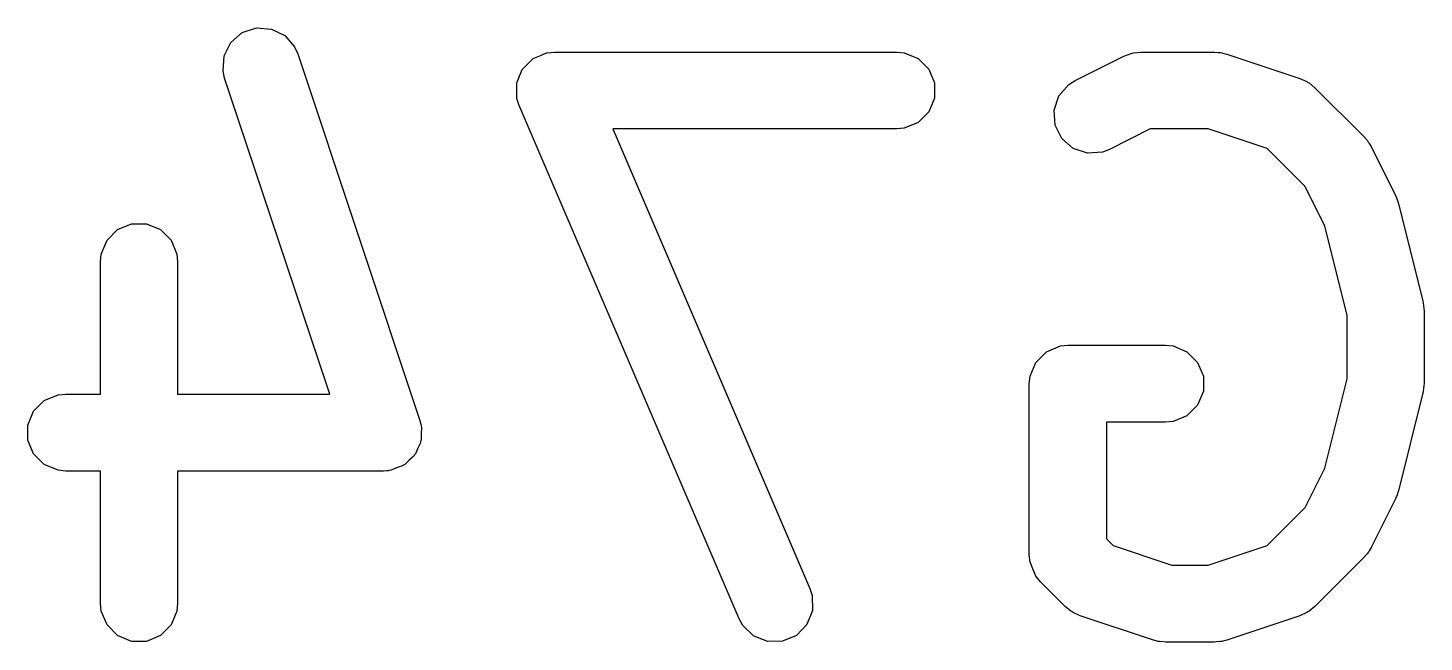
# Model space of a CAD drawing. Header units: inches. Extents: x -0.1 to 2.99, y 0.2 to 2.25.
# Drawn here: x 0.2674 to 0.3745, y 0.5635 to 0.6107 of the extents above; entities that cross this region are included whole.
import ezdxf

# ---------------------------------------------------------------- set-up
doc = ezdxf.new("R2010")
doc.units = ezdxf.units.IN
doc.header["$MEASUREMENT"] = 0
doc.layers.add('BLACK', color=250, linetype='CONTINUOUS')

msp = doc.modelspace()

# ---------------------------------------------------------------- linework, layer by layer
at = {"layer": 'BLACK', "linetype": 'CONTINUOUS'}
for p, q in [((0.28387, 0.61029), (0.28497, 0.61065)), ((0.28497, 0.61065), (0.28612, 0.61057)), ((0.28612, 0.61057), (0.28715, 0.61006)), ((0.28249, 0.6085), (0.283, 0.60953)), ((0.283, 0.60953), (0.28387, 0.61029)), ((0.28715, 0.61006), (0.2879, 0.60919)), ((0.28241, 0.60736), (0.28249, 0.6085)), ((0.2879, 0.60919), (0.28814, 0.60866)), ((0.28814, 0.60866), (0.29751, 0.58054)), ((0.30577, 0.60788), (0.30616, 0.60828)), ((0.30616, 0.60828), (0.30618, 0.60829)), ((0.30618, 0.60829), (0.30619, 0.6083)), ((0.30619, 0.6083), (0.30671, 0.60852)), ((0.30671, 0.60852), (0.30722, 0.60874)), ((0.30722, 0.60874), (0.30724, 0.60874)), ((0.30724, 0.60874), (0.30726, 0.60875)), ((0.30726, 0.60875), (0.30783, 0.6088)), ((0.30783, 0.6088), (0.33408, 0.6088)), ((0.33408, 0.6088), (0.33466, 0.60875)), ((0.33466, 0.60875), (0.33572, 0.6083)), ((0.33572, 0.6083), (0.33653, 0.60749)), ((0.34776, 0.60662), (0.35151, 0.60849)), ((0.35151, 0.60849), (0.35205, 0.6087)), ((0.35205, 0.6087), (0.35215, 0.60871)), ((0.35215, 0.60871), (0.35225, 0.60875)), ((0.35225, 0.60875), (0.35283, 0.6088)), ((0.35283, 0.6088), (0.35845, 0.6088)), ((0.35845, 0.6088), (0.35874, 0.60877)), ((0.35874, 0.60877), (0.35882, 0.60878)), ((0.35882, 0.60878), (0.35892, 0.60876)), ((0.35892, 0.60876), (0.35903, 0.60875)), ((0.35903, 0.60875), (0.3591, 0.60872)), ((0.3591, 0.60872), (0.35939, 0.60865)), ((0.35939, 0.60865), (0.36501, 0.60678)), ((0.28253, 0.60679), (0.28241, 0.60736)), ((0.30515, 0.60694), (0.30536, 0.60746)), ((0.30536, 0.60746), (0.30537, 0.60747)), ((0.30537, 0.60747), (0.30538, 0.60749)), ((0.30538, 0.60749), (0.30577, 0.60788)), ((0.33653, 0.60749), (0.33698, 0.60643)), ((0.29061, 0.58256), (0.28253, 0.60679)), ((0.30493, 0.60639), (0.30494, 0.60641)), ((0.30494, 0.60583), (0.30493, 0.60639)), ((0.30494, 0.60643), (0.30515, 0.60694)), ((0.30494, 0.60641), (0.30494, 0.60643)), ((0.33698, 0.60643), (0.33698, 0.60527)), ((0.34651, 0.60544), (0.34727, 0.60631)), ((0.34727, 0.60631), (0.34776, 0.60662)), ((0.36501, 0.60678), (0.36554, 0.60654)), ((0.36554, 0.60654), (0.36562, 0.60647)), ((0.36562, 0.60647), (0.36572, 0.60643)), ((0.36572, 0.60643), (0.36616, 0.60606)), ((0.30494, 0.60527), (0.30494, 0.60583)), ((0.30494, 0.60526), (0.30494, 0.60527)), ((0.30494, 0.60524), (0.30494, 0.60526)), ((0.30512, 0.60469), (0.30494, 0.60524)), ((0.33698, 0.60527), (0.33653, 0.60421)), ((0.34615, 0.60434), (0.34651, 0.60544)), ((0.36616, 0.60606), (0.36991, 0.60231)), ((0.32199, 0.56532), (0.30512, 0.60469)), ((0.33653, 0.60421), (0.33572, 0.60339)), ((0.34623, 0.6032), (0.34615, 0.60434)), ((0.33408, 0.6029), (0.31231, 0.6029)), ((0.31231, 0.6029), (0.32742, 0.56764)), ((0.33466, 0.60295), (0.33408, 0.6029)), ((0.33572, 0.60339), (0.33466, 0.60295)), ((0.34674, 0.60216), (0.34623, 0.6032)), ((0.35352, 0.6029), (0.3504, 0.60133)), ((0.35797, 0.6029), (0.35352, 0.6029)), ((0.36248, 0.60139), (0.35797, 0.6029)), ((0.34762, 0.60141), (0.34674, 0.60216)), ((0.36991, 0.60231), (0.3701, 0.60209)), ((0.3701, 0.60209), (0.37016, 0.60204)), ((0.37016, 0.60204), (0.37021, 0.60195)), ((0.37021, 0.60195), (0.37028, 0.60187)), ((0.37028, 0.60187), (0.37031, 0.60179)), ((0.34871, 0.60105), (0.34762, 0.60141)), ((0.34986, 0.60113), (0.34871, 0.60105)), ((0.3504, 0.60133), (0.34986, 0.60113)), ((0.3654, 0.59848), (0.36248, 0.60139)), ((0.37031, 0.60179), (0.37047, 0.60155)), ((0.37047, 0.60155), (0.37234, 0.5978)), ((0.36691, 0.59545), (0.3654, 0.59848)), ((0.37234, 0.5978), (0.37236, 0.59775)), ((0.37236, 0.59775), (0.37237, 0.59774)), ((0.37237, 0.59774), (0.37246, 0.5975)), ((0.37246, 0.5975), (0.37255, 0.59726)), ((0.37255, 0.59726), (0.37255, 0.59723)), ((0.37255, 0.59723), (0.37256, 0.59719)), ((0.37256, 0.59719), (0.37444, 0.58969)), ((0.27432, 0.59518), (0.27539, 0.59562)), ((0.27539, 0.59562), (0.27654, 0.59562)), ((0.27654, 0.59562), (0.2776, 0.59518)), ((0.36862, 0.58861), (0.36691, 0.59545)), ((0.27307, 0.5933), (0.27351, 0.59437)), ((0.27351, 0.59437), (0.27432, 0.59518)), ((0.2776, 0.59518), (0.27842, 0.59437)), ((0.27842, 0.59437), (0.27886, 0.5933)), ((0.27301, 0.59273), (0.27307, 0.5933)), ((0.27886, 0.5933), (0.27891, 0.59273)), ((0.27301, 0.58256), (0.27301, 0.59273)), ((0.27891, 0.59273), (0.27891, 0.58256)), ((0.37444, 0.58969), (0.37445, 0.58959)), ((0.37445, 0.58959), (0.37447, 0.58955)), ((0.37447, 0.58955), (0.37449, 0.58934)), ((0.37449, 0.58934), (0.37452, 0.58912)), ((0.37452, 0.58912), (0.37452, 0.58908)), ((0.37452, 0.58908), (0.37453, 0.58898)), ((0.37453, 0.58898), (0.37453, 0.58335)), ((0.36862, 0.58372), (0.36862, 0.58861)), ((0.34475, 0.58499), (0.34556, 0.58581)), ((0.34556, 0.58581), (0.34663, 0.58625)), ((0.34663, 0.58625), (0.3472, 0.58631)), ((0.3472, 0.58631), (0.3547, 0.58631)), ((0.3547, 0.58631), (0.35528, 0.58625)), ((0.35528, 0.58625), (0.35634, 0.58581)), ((0.35634, 0.58581), (0.35716, 0.58499)), ((0.34431, 0.58393), (0.34475, 0.58499)), ((0.35716, 0.58499), (0.3576, 0.58393)), ((0.34425, 0.58335), (0.34431, 0.58393)), ((0.3576, 0.58393), (0.3576, 0.58278)), ((0.36691, 0.57688), (0.36862, 0.58372)), ((0.26976, 0.5825), (0.27034, 0.58256)), ((0.27034, 0.58256), (0.27301, 0.58256)), ((0.27891, 0.58256), (0.29061, 0.58256)), ((0.34425, 0.57023), (0.34425, 0.58335)), ((0.3576, 0.58278), (0.35716, 0.58171)), ((0.37444, 0.58264), (0.37256, 0.57514)), ((0.37445, 0.58274), (0.37444, 0.58264)), ((0.37447, 0.58278), (0.37445, 0.58274)), ((0.37449, 0.58299), (0.37447, 0.58278)), ((0.37452, 0.58321), (0.37449, 0.58299)), ((0.37453, 0.58335), (0.37452, 0.58325)), ((0.37452, 0.58325), (0.37452, 0.58321)), ((0.26788, 0.58124), (0.2687, 0.58206)), ((0.2687, 0.58206), (0.26976, 0.5825)), ((0.35716, 0.58171), (0.35634, 0.5809)), ((0.26744, 0.58018), (0.26788, 0.58124)), ((0.29751, 0.58054), (0.29758, 0.58025)), ((0.35528, 0.58046), (0.3547, 0.5804)), ((0.35634, 0.5809), (0.35528, 0.58046)), ((0.26744, 0.57903), (0.26744, 0.58018)), ((0.29758, 0.58025), (0.29761, 0.58018)), ((0.29761, 0.58018), (0.29761, 0.58012)), ((0.29761, 0.58012), (0.29764, 0.57997)), ((0.29764, 0.57997), (0.29761, 0.5795)), ((0.29761, 0.5795), (0.29761, 0.57903)), ((0.3547, 0.5804), (0.35016, 0.5804)), ((0.35016, 0.5804), (0.35016, 0.57145)), ((0.26788, 0.57796), (0.26744, 0.57903)), ((0.29735, 0.5784), (0.29716, 0.57796)), ((0.29756, 0.57882), (0.29735, 0.5784)), ((0.29761, 0.57903), (0.29756, 0.57893)), ((0.29756, 0.57893), (0.29756, 0.57882)), ((0.2687, 0.57715), (0.26788, 0.57796)), ((0.29668, 0.57748), (0.29635, 0.57715)), ((0.29704, 0.57779), (0.29668, 0.57748)), ((0.29709, 0.57789), (0.29704, 0.57779)), ((0.29716, 0.57796), (0.29709, 0.57789)), ((0.26976, 0.57671), (0.2687, 0.57715)), ((0.27034, 0.57665), (0.26976, 0.57671)), ((0.27301, 0.57665), (0.27034, 0.57665)), ((0.27301, 0.56648), (0.27301, 0.57665)), ((0.29471, 0.57665), (0.27891, 0.57665)), ((0.27891, 0.57665), (0.27891, 0.56648)), ((0.295, 0.57668), (0.29471, 0.57665)), ((0.29508, 0.57667), (0.295, 0.57668)), ((0.29513, 0.57669), (0.29508, 0.57667)), ((0.29529, 0.57671), (0.29513, 0.57669)), ((0.29572, 0.57689), (0.29529, 0.57671)), ((0.29617, 0.57704), (0.29572, 0.57689)), ((0.29625, 0.57711), (0.29617, 0.57704)), ((0.29635, 0.57715), (0.29625, 0.57711)), ((0.3654, 0.57385), (0.36691, 0.57688)), ((0.37255, 0.57507), (0.37246, 0.57483)), ((0.37256, 0.57514), (0.37255, 0.57509)), ((0.37255, 0.57509), (0.37255, 0.57507)), ((0.37234, 0.57453), (0.37047, 0.57078)), ((0.37236, 0.57458), (0.37234, 0.57453)), ((0.37237, 0.57459), (0.37236, 0.57458)), ((0.37246, 0.57483), (0.37237, 0.57459)), ((0.36248, 0.57094), (0.3654, 0.57385)), ((0.35016, 0.57145), (0.35067, 0.57094)), ((0.35067, 0.57094), (0.35518, 0.56943)), ((0.35797, 0.56943), (0.36248, 0.57094)), ((0.37047, 0.57078), (0.37031, 0.57054)), ((0.34431, 0.56965), (0.34425, 0.57023)), ((0.36991, 0.57002), (0.36616, 0.56627)), ((0.3701, 0.57024), (0.36991, 0.57002)), ((0.37016, 0.57029), (0.3701, 0.57024)), ((0.37021, 0.57038), (0.37016, 0.57029)), ((0.37028, 0.57046), (0.37021, 0.57038)), ((0.37031, 0.57054), (0.37028, 0.57046)), ((0.34446, 0.56928), (0.34431, 0.56965)), ((0.34475, 0.56859), (0.34446, 0.56928)), ((0.35518, 0.56943), (0.35797, 0.56943)), ((0.32742, 0.56764), (0.32759, 0.56709)), ((0.34511, 0.56814), (0.34475, 0.56859)), ((0.34699, 0.56627), (0.34511, 0.56814)), ((0.32759, 0.56709), (0.32761, 0.56594)), ((0.27307, 0.5659), (0.27301, 0.56648)), ((0.27351, 0.56484), (0.27307, 0.5659)), ((0.27886, 0.5659), (0.27842, 0.56484)), ((0.27891, 0.56648), (0.27886, 0.5659)), ((0.32761, 0.56594), (0.32718, 0.56487)), ((0.34744, 0.5659), (0.34699, 0.56627)), ((0.34754, 0.56586), (0.34744, 0.5659)), ((0.34762, 0.56579), (0.34754, 0.56586)), ((0.34814, 0.56555), (0.34762, 0.56579)), ((0.35377, 0.56368), (0.34814, 0.56555)), ((0.36501, 0.56555), (0.35939, 0.56368)), ((0.36554, 0.56579), (0.36501, 0.56555)), ((0.36562, 0.56586), (0.36554, 0.56579)), ((0.36572, 0.5659), (0.36562, 0.56586)), ((0.36616, 0.56627), (0.36572, 0.5659)), ((0.27432, 0.56402), (0.27351, 0.56484)), ((0.27842, 0.56484), (0.2776, 0.56402)), ((0.32227, 0.56481), (0.32199, 0.56532)), ((0.3231, 0.564), (0.32227, 0.56481)), ((0.32718, 0.56487), (0.32638, 0.56404)), ((0.27539, 0.56358), (0.27432, 0.56402)), ((0.27654, 0.56358), (0.27539, 0.56358)), ((0.2776, 0.56402), (0.27654, 0.56358)), ((0.32416, 0.56358), (0.3231, 0.564)), ((0.32532, 0.56359), (0.32416, 0.56358)), ((0.32638, 0.56404), (0.32532, 0.56359)), ((0.35405, 0.56361), (0.35377, 0.56368)), ((0.35413, 0.56358), (0.35405, 0.56361)), ((0.35423, 0.56357), (0.35413, 0.56358)), ((0.35433, 0.56355), (0.35423, 0.56357)), ((0.35441, 0.56356), (0.35433, 0.56355)), ((0.3547, 0.56353), (0.35441, 0.56356)), ((0.35845, 0.56353), (0.3547, 0.56353)), ((0.35874, 0.56356), (0.35845, 0.56353)), ((0.35882, 0.56355), (0.35874, 0.56356)), ((0.35892, 0.56357), (0.35882, 0.56355)), ((0.35903, 0.56358), (0.35892, 0.56357)), ((0.3591, 0.56361), (0.35903, 0.56358)), ((0.35939, 0.56368), (0.3591, 0.56361))]:
    msp.add_line(p, q, dxfattribs=at)

doc.saveas('drawing.dxf')
